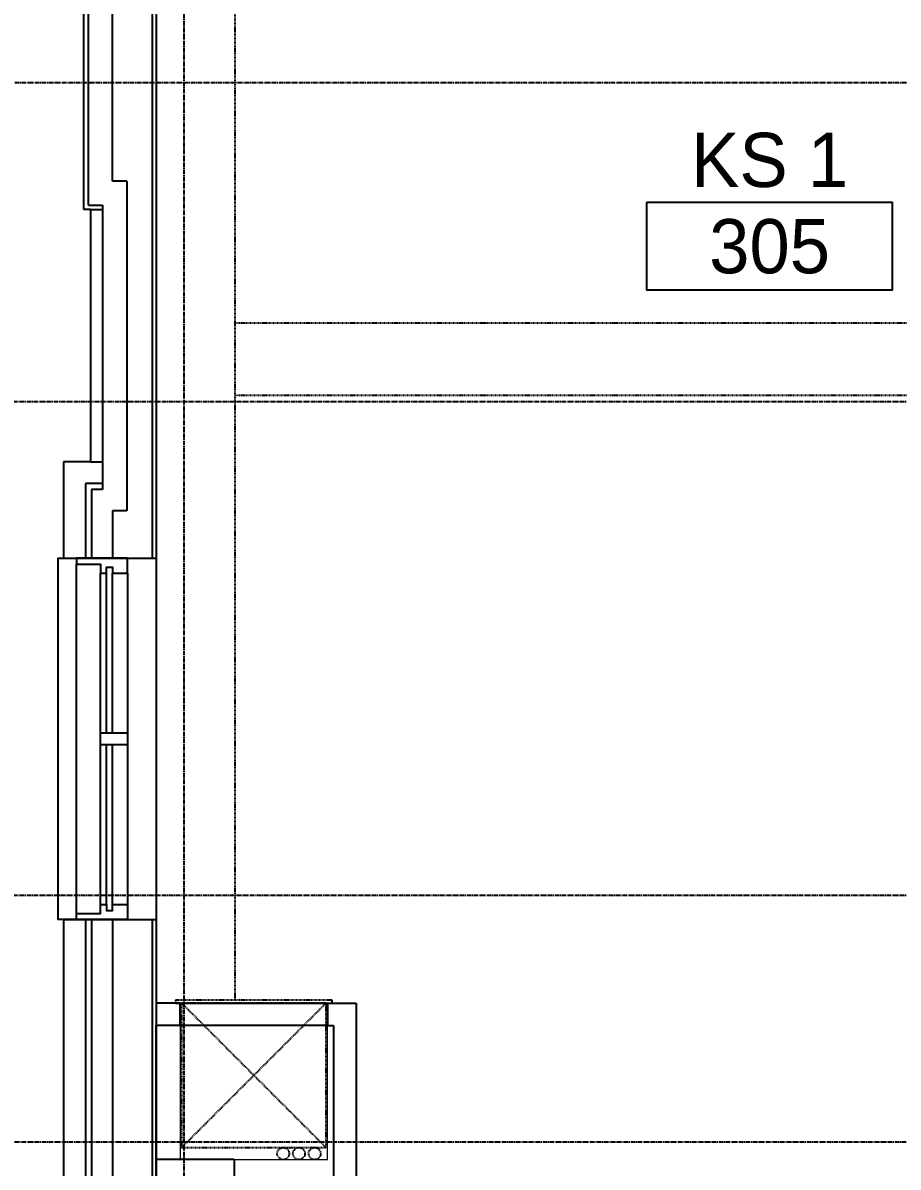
# Model space of a CAD drawing. Header units: inches. Extents: x -6955 to 13123, y -1334 to 3701.
# Drawn here: x 4742.6 to 4888, y 1920.4 to 2110.5 of the extents above; entities that cross this region are included whole.
import ezdxf
from ezdxf.enums import TextEntityAlignment as Align

# ---------------------------------------------------------------- set-up
doc = ezdxf.new("R2010")
doc.units = ezdxf.units.IN
doc.header["$MEASUREMENT"] = 0
doc.linetypes.add('CENTER2', pattern=[1.125, 0.75, -0.125, 0.125, -0.125])
doc.linetypes.add('HIDDEN2', pattern=[0.1875, 0.125, -0.0625])
for name, color, linetype in [('A-Door-Head', 8, 'Continuous'), ('A-Flor-Soffit', 6, 'HIDDEN2'), ('A-Glaz', 7, 'Continuous'), ('A-Glaz-Sill', 8, 'Continuous'), ('A-Grid(SmallScale)', 11, 'CENTER2'), ('A-HVAC', 6, 'HIDDEN2'), ('A-Tag-Rm(Scale)', 7, 'Continuous'), ('A-Wall-Full', 7, 'Continuous'), ('A-Wall-Hatch', 15, 'Continuous')]:
    doc.layers.add(name, color=color, linetype=linetype)
doc.layers.add('G-Anno-Nplt', color=140, linetype='Continuous', lineweight=18, plot=False)

# ---------------------------------------------------------------- blocks, each defined once
blk = doc.blocks.new('EXTERIOR WINDOW')
at = {"layer": 'A-Glaz'}
for p, q in [((3829.83, -10349.67), (3856.33, -10349.67)), ((3858.33, -10349.67), (3884.83, -10349.67)), ((3829.83, -10350.67), (3856.33, -10350.67)), ((3829.83, -10351.67), (3884.83, -10351.67)), ((3858.33, -10350.67), (3884.83, -10350.67))]:
    blk.add_line(p, q, dxfattribs=at)
for points in [[(3829.83, -10349.67), (3829.83, -10347.17), (3827.33, -10347.17), (3827.33, -10355.67), (3828.33, -10355.67), (3828.33, -10351.67), (3829.83, -10351.67), (3829.83, -10350.67), (3828.83, -10350.67), (3828.83, -10349.67), (3829.83, -10349.67)], [(3884.83, -10349.67), (3884.83, -10347.17), (3887.33, -10347.17), (3887.33, -10355.67), (3886.33, -10355.67), (3886.33, -10351.67), (3884.83, -10351.67), (3884.83, -10350.67), (3885.83, -10350.67), (3885.83, -10349.67), (3884.83, -10349.67)]]:
    blk.add_lwpolyline(points, dxfattribs=at)
blk.add_lwpolyline([(3858.33, -10347.17), (3856.33, -10347.17), (3856.33, -10351.67), (3858.33, -10351.67)], close=True, dxfattribs=at)
at = {"layer": 'A-Glaz-Sill'}
for p, q in [((3887.33, -10342.42), (3827.33, -10342.42)), ((3884.83, -10347.17), (3829.83, -10347.17)), ((3828.33, -10355.67), (3886.33, -10355.67))]:
    blk.add_line(p, q, dxfattribs=at)
blk.add_lwpolyline([(3827.33, -10355.67), (3827.33, -10358.67), (3887.33, -10358.67), (3887.33, -10355.67)], dxfattribs=at)
blk = doc.blocks.new('Rm Tag')
blk.add_lwpolyline([(-0.2124, 0.0759), (0.2124, 0.0759), (0.2124, -0.0759), (-0.2124, -0.0759)], close=True)
for p in [(0, 0.2858), (0, 0.1493), (0, 0)]:
    blk.add_attdef('XXX', text='', height=0.0938).set_placement(p, align=Align.MIDDLE_CENTER)
blk = doc.blocks.new('HVAC UNIT NICHE')
at = {"layer": 'A-Door-Head'}
blk.add_lwpolyline([(4, 0), (28.5, 0), (28.5, -3.75), (4, -3.75)], close=True, dxfattribs=at)
at = {"layer": 'A-HVAC'}
for p, q in [((4.25, 0), (28.25, -24)), ((4.25, -24), (28.25, 0))]:
    blk.add_line(p, q, dxfattribs=at)
for points in [[(3.25, 0), (29.25, 0), (29.25, 0.5), (3.25, 0.5)], [(4.25, -24), (28.25, -24), (28.25, 0), (4.25, 0)]]:
    blk.add_lwpolyline(points, close=True, dxfattribs=at)
for centre in [(21.13, -25), (23.75, -25), (26.36, -25)]:
    blk.add_circle(centre, 1, dxfattribs=at)
at = {"layer": 'A-Wall-Full'}
for p, q in [((4, 0), (0, 0)), ((4, -3.75), (4, 0)), ((28.5, 0), (33.25, 0)), ((28.5, -3.75), (28.5, 0)), ((33.25, 0), (33.25, -26)), ((4, -3.75), (0, -3.75)), ((28.5, -3.75), (29.5, -3.75)), ((29.5, -3.75), (29.5, -26))]:
    blk.add_line(p, q, dxfattribs=at)
at = {"layer": 'G-Anno-Nplt'}
blk.add_lwpolyline([(4, 0), (4, -26), (28.5, -26), (28.5, 0)], close=True, dxfattribs=at)
blk = doc.blocks.new('King Studio 1- 05')
at = {"layer": 'A-Flor-Soffit'}
for p, q in [((9.1175, 267.54), (184.395, 267.54)), ((72, 146.75), (72, 267.54)), ((84, 146.75), (84, 267.54))]:
    blk.add_line(p, q, dxfattribs=at)
at = {"layer": 'A-Wall-Full'}
for p, q in [((214.5675, 280.625), (188.58, 280.625)), ((210.895, 267.635), (210.895, 280.625)), ((210.895, 267.635), (217, 267.635)), ((210.895, 251.125), (217, 251.125)), ((210.895, 247.375), (217, 247.375))]:
    blk.add_line(p, q, dxfattribs=at)
at = {"layer": 'G-Anno-Nplt'}
blk.add_line((9.1175, 280.625), (214.8825, 280.625), dxfattribs=at)
at = {"xscale": -1, "rotation": 90}
blk.add_blockref('HVAC UNIT NICHE', (184.895, 280.625), dxfattribs=at)

msp = doc.modelspace()

# ---------------------------------------------------------------- linework, layer by layer
at = {"layer": 'A-Grid(SmallScale)'}
for p, q in [((4769.3342, 3132.3201), (4769.3342, 1223.6428)), ((4552.2192, 2100.5773), (8345.3342, 2100.5773)), ((4537.3342, 2047.5773), (8345.3342, 2047.5773)), ((4537.3342, 1965.5773), (8345.3342, 1965.5773))]:
    msp.add_line(p, q, dxfattribs=at)
msp.add_lwpolyline([(8345.3342, 1924.5773), (4557.6467, 1924.5773), (4550.0842, 1939.1398), (4504.0217, 1939.1398)], dxfattribs=at)
at = {"layer": 'A-Wall-Full'}
for p, q in [((4752.7092, 2079.4523), (4752.7092, 2201.5779)), ((4764.7092, 2201.5779), (4764.7092, 2021.5773)), ((4753.8342, 2079.4523), (4752.7092, 2079.4523)), ((4753.8342, 2079.4523), (4753.8342, 2037.5773)), ((4749.3342, 2037.5773), (4749.3342, 2021.5773)), ((4753.8342, 2037.5773), (4749.3342, 2037.5773)), ((4749.3342, 2021.5773), (4764.7092, 2021.5773)), ((4749.3342, 1961.5773), (4764.7092, 1961.5773)), ((4749.3342, 1961.5773), (4749.3342, 1857.5773)), ((4764.7092, 1961.5773), (4764.7092, 1857.5773))]:
    msp.add_line(p, q, dxfattribs=at)
at = {"layer": 'A-Wall-Hatch'}
for p, q in [((4753.4592, 2080.2023), (4753.4592, 2201.5779)), ((4757.4592, 2084.2023), (4757.4592, 2201.5779)), ((4764.0842, 2201.5779), (4764.0842, 2021.5773)), ((4759.8342, 2084.2023), (4757.4592, 2084.2023)), ((4759.8342, 2084.2023), (4759.8342, 2029.4523)), ((4753.4592, 2080.2023), (4755.8342, 2080.2023)), ((4753.8342, 2079.4523), (4755.8342, 2079.4523)), ((4755.8342, 2080.2023), (4755.8342, 2079.4523)), ((4755.8342, 2079.4523), (4755.8342, 2032.9523)), ((4753.8342, 2037.5773), (4755.8503, 2037.5773)), ((4752.9592, 2033.9523), (4752.9592, 2021.5773)), ((4755.8342, 2033.9523), (4752.9592, 2033.9523)), ((4753.9592, 2032.9523), (4753.9592, 2021.5773)), ((4755.8342, 2032.9523), (4753.9592, 2032.9523)), ((4757.4592, 2029.4523), (4757.4592, 2021.5773)), ((4759.8342, 2029.4523), (4757.4592, 2029.4523)), ((4752.9592, 1961.5773), (4752.9592, 1857.5773)), ((4753.9592, 1961.5773), (4753.9592, 1857.5773)), ((4757.4592, 1961.5773), (4757.4592, 1857.5773)), ((4764.0842, 1961.5773), (4764.0842, 1857.5773))]:
    msp.add_line(p, q, dxfattribs=at)

# ---------------------------------------------------------------- block references
at = {"xscale": -1}
for name, p, rotation in [('King Studio 1- 05', (5045.3342, 2132.5773), 90), ('EXTERIOR WINDOW', (15107.1323, -1865.7517), 270)]:
    msp.add_blockref(name, p, dxfattribs=dict(at, rotation=rotation))
at = {"layer": 'A-Tag-Rm(Scale)'}
ref = msp.add_blockref('Rm Tag', (4866.6657, 2073.379), dxfattribs=dict(at, xscale=96, yscale=96, zscale=96))
ref.add_attrib('XXX', 'KS 1', dxfattribs={"layer": '0', "height": 9}).set_placement((4866.6657, 2087.71), align=Align.MIDDLE_CENTER)
ref.add_attrib('XXX', '305', dxfattribs={"layer": '0', "height": 9}).set_placement((4866.6657, 2073.379), align=Align.MIDDLE_CENTER)

doc.saveas('drawing.dxf')
